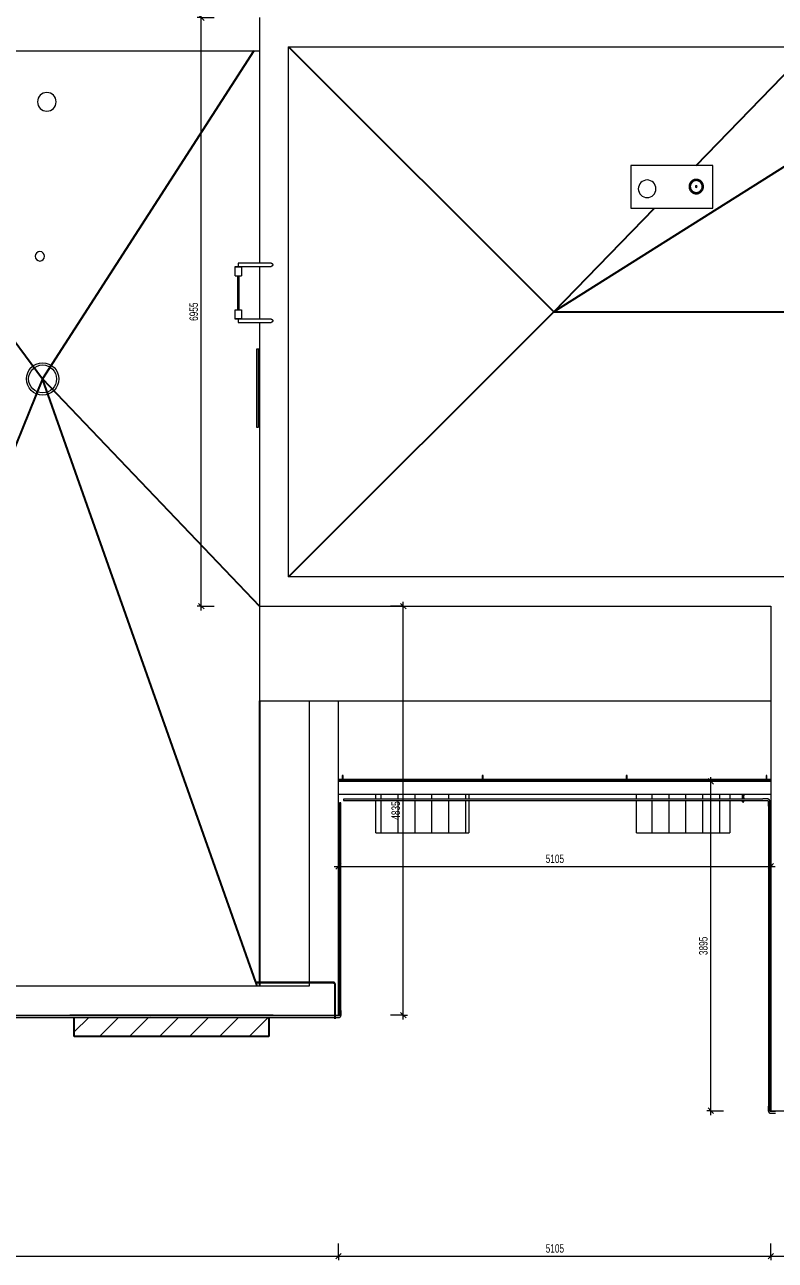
# Model space of a CAD drawing. Header units: millimetres. Extents: x -2346 to 220980, y -45352 to 20466.
# Drawn here: x 13790 to 22655, y -30830 to -16227 of the extents above; entities that cross this region are included whole.
import ezdxf

# ---------------------------------------------------------------- set-up
doc = ezdxf.new("R2010")
doc.units = ezdxf.units.MM
for name, color, linetype, lineweight in [('A-ANNO-DIMS', 211, 'Continuous', 9), ('A-ANNO-DIMS-50', 211, 'Continuous', 9), ('A-DOOR', 31, 'Continuous', 13), ('A-FLOR', 192, 'Continuous', 13), ('A-FLOR-HRAL', 11, 'Continuous', 13), ('A-GLAZ', 151, 'Continuous', 13), ('A-ROOF', 132, 'Continuous', 13), ('E-ELEC-FIXT', 91, 'Continuous', 13), ('E-POWR-CNDT', 130, 'Continuous', 13), ('E-POWR-CNTR', 130, 'Continuous', 13), ('E-POWR-DROP', 130, 'Continuous', 13), ('M-EQPM', 50, 'Continuous', 13), ('M-HVAC-CDFF', 50, 'Continuous', 13), ('P-SANR-FIXT', 6, 'Continuous', 13), ('Q-SPCQ', 91, 'Continuous', 13)]:
    doc.layers.add(name, color=color, linetype=linetype, lineweight=lineweight)
doc.styles.add('Arial_2', font='arial.ttf', dxfattribs={"width": 0.7, "height": 100})
doc.dimstyles.new('Vnitřní_-_průhledné', dxfattribs={"dimscale": 304.8, "dimtxt": 102.02594, "dimasz": 0.213255, "dimexe": 0.164042, "dimexo": 0.0625, "dimgap": 0.032808, "dimtad": 1, "dimdec": 0, "dimrnd": 5, "dimzin": 0, "dimdsep": 46, "dimtxsty": 'Arial_2', "dimblk1": 'OBLIQUE', "dimblk2": 'OBLIQUE', "dimsah": 1, "dimcen": 0.09, "dimdle": 0.164042, "dimazin": 0, "dimtfac": 1, "dimtdec": 4, "dimtix": 1, "dimtmove": 0, "dimatfit": 3, "dimfxl": 0.492126, "dimfxlon": 1, "dimtvp": 1, "dimtolj": 1, "dimtzin": 0, "dimarcsym": 2})
pattern_1 = [(270, (0, 481.92), (200, 1e-14), [])]
pattern_2 = [(90, (0, 207), (-200, 1e-14), [])]

# ---------------------------------------------------------------- blocks, each defined once
blk = doc.blocks.new('OKNO_2k_nadsvetlik - OKNO_2k_nadsvetlik 2400 x 1800-2039437-STŘECHA DEMOLICE A')
at = {"layer": 'A-GLAZ'}
for p, q in [((-1200, 126), (1200, 126)), ((-1200, 125), (-1200, 126)), ((1200, 126), (1200, 125))]:
    blk.add_line(p, q, dxfattribs=at)
blk = doc.blocks.new('parapet_ext - parapet_ext-V18-STŘECHA DEMOLICE A')
at = {"layer": 'Q-SPCQ'}
h = blk.add_hatch(dxfattribs=at)
h.set_pattern_fill('FP_15', color=41, style=0, pattern_type=2)
h.set_pattern_definition([(225, (15524.24, -27883.8), (176.7767, -176.7767), [])])
h.paths.add_polyline_path([(1150, 300), (-1150, 300), (-1150, 76), (1150, 76), (1150, 279)])
h.paths.add_polyline_path([(1150, 59), (-1150, 59), (-1150, 51), (1150, 51)])
at = {"layer": 'Q-SPCQ', "color": 31, "lineweight": 25}
for p, q in [((-1150, 76), (-1150, 300)), ((-1150, 300), (1150, 300)), ((1150, 300), (1150, 76)), ((-1150, 51), (-1150, 59)), ((1150, 59), (1150, 51))]:
    blk.add_line(p, q, dxfattribs=at)
blk = doc.blocks.new('Zábradlí - 50x10mm-980415-STŘECHA DEMOLICE A')
at = {"layer": 'A-FLOR-HRAL', "color": 41}
for p, q in [((25, 5), (-25, 5)), ((-25, 5), (-25, -5)), ((-25, -5), (25, -5))]:
    blk.add_line(p, q, dxfattribs=at)
blk = doc.blocks.new('Zábradlí - 50x10mm-980461-STŘECHA DEMOLICE A')
at = {"layer": 'A-FLOR-HRAL', "color": 41}
for p, q in [((25, 5), (-25, 5)), ((-25, 5), (-25, -5)), ((-25, -5), (25, -5))]:
    blk.add_line(p, q, dxfattribs=at)
blk = doc.blocks.new('Zábradlí - Zábradlí-979966-STŘECHA DEMOLICE A')
at = {"layer": 'A-FLOR-HRAL', "color": 41}
for p, q in [((17496, -25159), (17496, -25149)), ((22602, -25149), (17496, -25149)), ((17496, -25159), (22602, -25159)), ((17496, -25169), (17496, -25159)), ((17496, -25169), (22602, -25169))]:
    blk.add_line(p, q, dxfattribs=at)
at = {"rotation": 269.9999999999998}
for name, p in [('Zábradlí - 50x10mm-980415-STŘECHA DEMOLICE A', (17546, -25124)), ('Zábradlí - 50x10mm-980461-STŘECHA DEMOLICE A', (19198, -25124)), ('Zábradlí - 50x10mm-980461-STŘECHA DEMOLICE A', (20900, -25124)), ('Zábradlí - 50x10mm-980415-STŘECHA DEMOLICE A', (22552, -25124))]:
    blk.add_blockref(name, p, dxfattribs=at)
blk = doc.blocks.new('Žebřík - Standardní 2-1244553-STŘECHA DEMOLICE A')
at = {"layer": 'Q-SPCQ', "color": 41}
for p, q in [((-350, 388), (-350, 0)), ((-331, 388), (-350, 388)), ((-312, 388), (-331, 388)), ((-312, 426), (-302, 426)), ((-312, 350), (-312, 426)), ((-312, 0), (-312, 388)), ((-302, 350), (-312, 350)), ((-302, 426), (-200, 426)), ((-302, 426), (-302, 350)), ((-200, 350), (-302, 350)), ((-200, 426), (-200, 350)), ((200, 398), (-200, 398)), ((-200, 378), (200, 378)), ((200, 426), (302, 426)), ((200, 426), (200, 350)), ((302, 350), (200, 350)), ((302, 426), (312, 426)), ((302, 350), (302, 426)), ((312, 350), (302, 350)), ((312, 426), (312, 350)), ((312, 388), (312, 0)), ((331, 388), (312, 388)), ((350, 388), (331, 388)), ((350, 0), (350, 388))]:
    blk.add_line(p, q, dxfattribs=at)
for points, knots in [([(-331, -19), (-332, -19), (-335, -19), (-338, -18), (-340, -17), (-342, -15), (-343, -14), (-344, -13), (-346, -12), (-347, -10), (-348, -8), (-348, -7), (-349, -6), (-349, -5), (-349, -4), (-350, -2), (-350, -1), (-350, 0), (-350, 0)], [0, 0, 0, 0, 0.0833333, 0.125, 0.1666667, 0.2083333, 0.2291667, 0.25, 0.2916667, 0.3333333, 0.3541667, 0.375, 0.3958333, 0.4166667, 0.4375, 0.4583333, 0.4791667, 0.5, 0.5, 0.5, 0.5]), ([(-312, 0), (-312, 0), (-312, -1), (-312, -2), (-312, -4), (-312, -5), (-313, -6), (-313, -7), (-314, -8), (-314, -10), (-315, -11), (-316, -12), (-317, -13), (-318, -14), (-319, -15), (-321, -17), (-323, -18), (-326, -19), (-329, -19), (-331, -19)], [0.5, 0.5, 0.5, 0.5, 0.5208333, 0.5416667, 0.5625, 0.5833333, 0.6041667, 0.625, 0.6458333, 0.6666667, 0.6875, 0.7083333, 0.75, 0.7708333, 0.7916667, 0.8333333, 0.875, 0.9166667, 1, 1, 1, 1]), ([(331, -19), (329, -19), (326, -19), (323, -18), (321, -17), (319, -15), (318, -14), (317, -13), (315, -12), (314, -10), (314, -8), (313, -7), (313, -6), (312, -5), (312, -4), (312, -2), (312, -1), (312, 0), (312, 0)], [0, 0, 0, 0, 0.0833333, 0.125, 0.1666667, 0.2083333, 0.2291667, 0.25, 0.2916667, 0.3333333, 0.3541667, 0.375, 0.3958333, 0.4166667, 0.4375, 0.4583333, 0.4791667, 0.5, 0.5, 0.5, 0.5]), ([(350, 0), (350, 0), (350, -1), (350, -2), (349, -4), (349, -5), (349, -6), (348, -7), (348, -8), (347, -10), (347, -11), (346, -12), (344, -13), (343, -14), (342, -15), (340, -17), (338, -18), (335, -19), (332, -19), (331, -19)], [0.5, 0.5, 0.5, 0.5, 0.5208333, 0.5416667, 0.5625, 0.5833333, 0.6041667, 0.625, 0.6458333, 0.6666667, 0.6875, 0.7083333, 0.75, 0.7708333, 0.7916667, 0.8333333, 0.875, 0.9166667, 1, 1, 1, 1])]:
    blk.add_open_spline(points, degree=3, knots=knots, dxfattribs=at)
blk = doc.blocks.new('DVERE_1k_oblozka - DD03_01_900x1970_koupelna-1549490-STŘECHA DEMOLICE A')
at = {"layer": 'A-DOOR'}
for p, q in [((-465, 137), (-465, 152)), ((-465, 152), (465, 152)), ((465, 152), (465, 137)), ((465, 152), (465, 122)), ((465, 137), (-465, 137)), ((-450, 122), (-450, 137)), ((450, 137), (450, 122))]:
    blk.add_line(p, q, dxfattribs=at)
blk = doc.blocks.new('DPS_stříška - DPS_stříška-1555286-STŘECHA DEMOLICE A')
at = {"layer": 'M-EQPM'}
h = blk.add_hatch(dxfattribs=at)
h.set_pattern_fill('FP_58', color=41, style=0, pattern_type=2)
h.set_pattern_definition(pattern_1)
h.paths.add_polyline_path([(134, -1), (550, -1), (550, 0), (-550, 0), (-550, -1), (-295, -1)])
h = blk.add_hatch(dxfattribs=at)
h.set_pattern_fill('FP_59', color=41, style=0, pattern_type=2)
h.set_pattern_definition(pattern_2)
h.paths.add_polyline_path([(550, -459), (550, -77), (-550, -77), (-550, -459), (134, -459)])
h.paths.add_polyline_path([(134, -59), (550, -59), (550, -1), (-550, -1), (-550, -59), (-295, -59)])
at = {"layer": 'M-EQPM', "color": 41}
for p, q in [((-550, -1), (-550, 0)), ((550, 0), (550, -1)), ((-550, -59), (-550, -1)), ((-550, -1), (550, -1)), ((-550, -459), (-550, -77)), ((550, -1), (550, -59)), ((550, -77), (550, -459)), ((-550, -459), (550, -459))]:
    blk.add_line(p, q, dxfattribs=at)
blk = doc.blocks.new('DPS_stříška - DPS_stříška-V80-STŘECHA DEMOLICE A')
at = {"layer": 'M-EQPM'}
h = blk.add_hatch(dxfattribs=at)
h.set_pattern_fill('FP_58', color=41, style=0, pattern_type=2)
h.set_pattern_definition(pattern_1)
h.paths.add_polyline_path([(550, -1), (550, 0), (-550, 0), (-550, -1), (488, -1)])
h = blk.add_hatch(dxfattribs=at)
h.set_pattern_fill('FP_59', color=41, style=0, pattern_type=2)
h.set_pattern_definition(pattern_2)
h.paths.add_polyline_path([(-370, -459), (550, -459), (550, -77), (-550, -77), (-550, -459)])
h.paths.add_polyline_path([(-370, -59), (550, -59), (550, -1), (-550, -1), (-550, -59)])
at = {"layer": 'M-EQPM', "color": 41}
for p, q in [((-550, -1), (-550, 0)), ((-550, -59), (-550, -1)), ((-550, -1), (550, -1)), ((-550, -459), (-550, -77)), ((550, 0), (550, -1)), ((550, -1), (550, -59)), ((550, -77), (550, -459)), ((-550, -459), (550, -459))]:
    blk.add_line(p, q, dxfattribs=at)
blk = doc.blocks.new('DPS_TZB_VZT_mříž_fasadní - Standardní 2-1579905-STŘECHA DEMOLICE A')
at = {"layer": 'M-HVAC-CDFF', "color": 41}
for p, q in [((-85, 0), (-85, -5)), ((85, -5), (85, 0)), ((85, -5), (-85, -5))]:
    blk.add_line(p, q, dxfattribs=at)
blk = doc.blocks.new('DPS_ELE_elektroměrná_skříň - DPS_ELE_elektroměrná_skříň 2-1580199-STŘECHA DEMOLICE A')
at = {"layer": 'E-ELEC-FIXT', "color": 41}
for p, q in [((-150, 0), (-150, -5)), ((150, -5), (150, 0)), ((150, -5), (-150, -5))]:
    blk.add_line(p, q, dxfattribs=at)
blk = doc.blocks.new('Vývod_ uzávěr na klíč_ 15_20 mm_ se závitem - DN 15-1585230-STŘECHA DEMOLICE A')
at = {"layer": 'P-SANR-FIXT', "color": 41}
for p, q in [((-12, -11), (-12, -20)), ((0, -11), (-12, -11)), ((-12, -20), (0, -20)), ((-11, 0), (-11, -11)), ((-11, -83), (-11, -84)), ((-9, -20), (-9, -48)), ((-7, -85), (-7, -85)), ((-6, -77), (-6, -81)), ((12, -11), (0, -11)), ((0, -20), (12, -20)), ((6, -81), (6, -77)), ((7, -85), (7, -85)), ((9, -48), (9, -20)), ((11, -11), (11, 0)), ((11, -84), (11, -83)), ((12, -20), (12, -11))]:
    blk.add_line(p, q, dxfattribs=at)
at = {"layer": 'P-SANR-FIXT', "color": 41, "flags": 128}
for points in [[(-6, -80), (-6, -81), (-5, -83), (-5, -84), (-4, -85), (-3, -86), (-1, -87), (0, -87)], [(0, -87), (1, -87), (3, -86), (4, -85), (5, -84), (5, -83), (6, -81), (6, -80)]]:
    blk.add_lwpolyline(points, dxfattribs=at)
at = {"layer": 'P-SANR-FIXT', "color": 41}
for radius, start, end in [(13.5, 360, 180), (13.5, 180, 185.0728), (9.45, 90, 187.2453), (5.4, 90, 192.6766), (2.02, 90, 210), (2.02, 105, 135), (9.45, 352.7617, 90), (5.4, 347.3303, 90), (2.03, 330, 90), (2.02, 330, 345), (13.5, 354.9343, 360)]:
    blk.add_arc((0, -58), radius, start, end, dxfattribs=at)
for centre, major_axis, start_param, end_param in [((0, -83), (10.9, 0), 2.537665, 4.712389), ((0, -84), (10.9, 0), 3.141593, 4.712389), ((0, -83), (-10.9, 0), 1.570796, 3.745392), ((0, -84), (-10.9, 0), 1.570796, 3.141593)]:
    blk.add_ellipse(centre, major_axis=major_axis, ratio=0.996314, start_param=start_param, end_param=end_param, dxfattribs=at)
for points, knots in [([(-9, -48), (-9, -48), (-9, -48), (-9, -48), (-8, -47), (-8, -47), (-8, -47), (-8, -47), (-8, -47), (-8, -47), (-8, -47), (-7, -47), (-7, -47), (-7, -46), (-7, -46), (-6, -46), (-6, -46), (-5, -46), (-5, -45), (-5, -45), (-4, -45), (-4, -45)], [0.25, 0.25, 0.25, 0.25, 0.28125, 0.3125, 0.34375, 0.359375, 0.375, 0.390625, 0.40625, 0.4375, 0.46875, 0.5, 0.515625, 0.53125, 0.5625, 0.59375, 0.625, 0.65625, 0.6875, 0.71875, 0.7400128, 0.7400128, 0.7400128, 0.7400128]), ([(-4, -45), (-4, -45), (-4, -45), (-3, -45), (-2, -45), (-1, -45), (0, -45)], [0.75, 0.75, 0.75, 0.75, 0.78125, 0.8125, 0.875, 1, 1, 1, 1]), ([(0, -45), (1, -45), (2, -45), (3, -45), (4, -45), (4, -45), (5, -45), (5, -45), (5, -46), (6, -46), (6, -46), (7, -46), (7, -46), (7, -47), (7, -47), (8, -47), (8, -47), (8, -47), (8, -47), (8, -47), (8, -47), (8, -47), (9, -48), (9, -48), (9, -48), (9, -48)], [0, 0, 0, 0, 0.125, 0.1875, 0.21875, 0.25, 0.28125, 0.3125, 0.34375, 0.375, 0.40625, 0.4375, 0.46875, 0.5, 0.515625, 0.53125, 0.5625, 0.59375, 0.609375, 0.625, 0.640625, 0.65625, 0.6875, 0.71875, 0.75, 0.75, 0.75, 0.75])]:
    blk.add_open_spline(points, degree=3, knots=knots, dxfattribs=at)
for points in [[(-9, -48), (-8, -47), (-8, -47), (-8, -47)], [(8, -47), (8, -47), (8, -47), (9, -48)]]:
    blk.add_open_spline(points, degree=3, dxfattribs=at)
blk = doc.blocks.new('Komín3 - Komín3-1950367-STŘECHA DEMOLICE A')
at = {"layer": 'M-HVAC-CDFF'}
for start, end in [(0, 180), (180, 0)]:
    blk.add_arc((0, 0), 104, start, end, dxfattribs=at)
blk = doc.blocks.new('Komín4 - Komín4-1953879-STŘECHA DEMOLICE A')
at = {"layer": 'M-HVAC-CDFF', "flags": 128}
for points in [[(85, 0), (85, 3), (85, 7), (84, 10), (84, 14), (83, 17), (83, 20), (82, 23), (81, 27), (80, 30), (78, 33), (77, 36), (75, 39), (74, 42), (72, 45), (70, 48), (68, 51), (66, 53), (64, 56), (62, 59), (59, 61), (57, 63), (54, 66), (51, 68), (49, 70), (46, 72), (43, 73), (40, 75), (37, 77), (34, 78), (31, 79), (28, 80), (24, 81), (21, 82), (18, 83), (14, 84), (11, 84), (8, 85), (4, 85), (1, 85), (-2, 85), (-6, 85), (-9, 84), (-13, 84), (-16, 83), (-19, 83), (-23, 82), (-26, 81), (-29, 80), (-32, 79), (-35, 77), (-38, 76), (-41, 74), (-44, 72), (-47, 71), (-50, 69), (-53, 67), (-55, 65), (-58, 62), (-60, 60), (-63, 57), (-65, 55), (-67, 52), (-69, 49), (-71, 47), (-73, 44), (-75, 41), (-76, 38), (-78, 35), (-79, 32), (-80, 28), (-81, 25), (-82, 22), (-83, 19), (-84, 15), (-84, 12), (-85, 9), (-85, 5), (-85, 2), (-85, 0)], [(-85, 0), (-85, -3), (-85, -7), (-84, -10), (-84, -14), (-83, -17), (-83, -20), (-82, -23), (-81, -27), (-80, -30), (-78, -33), (-77, -36), (-75, -39), (-74, -42), (-72, -45), (-70, -48), (-68, -51), (-66, -53), (-64, -56), (-62, -59), (-59, -61), (-57, -63), (-54, -66), (-51, -68), (-49, -70), (-46, -72), (-43, -73), (-40, -75), (-37, -77), (-34, -78), (-31, -79), (-28, -80), (-24, -81), (-21, -82), (-18, -83), (-14, -84), (-11, -84), (-8, -85), (-4, -85), (-1, -85), (2, -85), (6, -85), (9, -84), (13, -84), (16, -83), (19, -83), (23, -82), (26, -81), (29, -80), (32, -79), (35, -77), (38, -76), (41, -74), (44, -72), (47, -71), (50, -69), (53, -67), (55, -65), (58, -62), (60, -60), (63, -57), (65, -55), (67, -52), (69, -49), (71, -47), (73, -44), (75, -41), (76, -38), (78, -35), (79, -32), (80, -28), (81, -25), (82, -22), (83, -19), (84, -15), (84, -12), (85, -9), (85, -5), (85, -2), (85, 0)], [(70, 0), (70, 3), (70, 6), (69, 8), (69, 11), (69, 14), (68, 17), (67, 19), (66, 22), (66, 25), (64, 27), (63, 30), (62, 32), (61, 35), (59, 37), (58, 40), (56, 42), (54, 44), (53, 46), (51, 48), (49, 50), (47, 52), (45, 54), (42, 56), (40, 57), (38, 59), (35, 60), (33, 62), (30, 63), (28, 64), (25, 65), (23, 66), (20, 67), (17, 68), (15, 68), (12, 69), (9, 69), (6, 70), (4, 70), (1, 70), (-2, 70), (-5, 70), (-8, 70), (-10, 69), (-13, 69), (-16, 68), (-19, 67), (-21, 67), (-24, 66), (-27, 65), (-29, 64), (-32, 62), (-34, 61), (-37, 60), (-39, 58), (-41, 57), (-43, 55), (-46, 53), (-48, 51), (-50, 49), (-52, 47), (-53, 45), (-55, 43), (-57, 41), (-58, 38), (-60, 36), (-61, 34), (-63, 31), (-64, 29), (-65, 26), (-66, 23), (-67, 21), (-68, 18), (-68, 15), (-69, 13), (-69, 10), (-70, 7), (-70, 4), (-70, 2), (-70, 0)], [(-70, 0), (-70, -3), (-70, -6), (-69, -8), (-69, -11), (-69, -14), (-68, -17), (-67, -19), (-66, -22), (-66, -25), (-64, -27), (-63, -30), (-62, -32), (-61, -35), (-59, -37), (-58, -40), (-56, -42), (-54, -44), (-53, -46), (-51, -48), (-49, -50), (-47, -52), (-45, -54), (-42, -56), (-40, -57), (-38, -59), (-35, -60), (-33, -62), (-30, -63), (-28, -64), (-25, -65), (-23, -66), (-20, -67), (-17, -68), (-15, -68), (-12, -69), (-9, -69), (-6, -70), (-4, -70), (-1, -70), (2, -70), (5, -70), (8, -70), (10, -69), (13, -69), (16, -68), (19, -67), (21, -67), (24, -66), (27, -65), (29, -64), (32, -62), (34, -61), (37, -60), (39, -58), (41, -57), (43, -55), (46, -53), (48, -51), (50, -49), (52, -47), (53, -45), (55, -43), (57, -41), (58, -38), (60, -36), (61, -34), (63, -31), (64, -29), (65, -26), (66, -23), (67, -21), (68, -18), (68, -15), (69, -13), (69, -10), (70, -7), (70, -4), (70, -2), (70, 0)]]:
    blk.add_lwpolyline(points, dxfattribs=at)
at = {"layer": 'M-HVAC-CDFF'}
for radius, start, end in [(85, 175.5125, 180), (85, 158.0691, 161.299), (85, 137.6109, 140), (10.4, 0, 180), (10.4, 180, 0), (70, 41.3519, 50.5803), (85, 40, 42.3891), (85, 355.5125, 0), (85, 220, 222.3891), (70, 221.3519, 230.5803), (85, 317.6109, 320), (85, 338.0691, 341.299)]:
    blk.add_arc((0, 0), radius, start, end, dxfattribs=at)
blk = doc.blocks.new('Drain_Roof_15_Inch_Diameter-Zurn-Z1715 - Load Family Type Catalog-1877394-STŘECHA DEMOLICE A')
at = {"layer": 'P-SANR-FIXT'}
for radius in [191, 165]:
    blk.add_circle((0, 0), radius, dxfattribs=at)
blk = doc.blocks.new('Komín5 - Komín5-1979406-STŘECHA DEMOLICE A')
at = {"layer": 'M-HVAC-CDFF'}
for start, end in [(0, 180), (180, 0)]:
    blk.add_arc((0, 0), 110, start, end, dxfattribs=at)
blk = doc.blocks.new('Větrací_vyústka_střecha - Větrací_vyústka_střecha-1989516-STŘECHA DEMOLICE A')
at = {"layer": 'M-HVAC-CDFF'}
for start, end in [(0, 180), (180, 0)]:
    blk.add_arc((0, 0), 55.6, start, end, dxfattribs=at)
blk = doc.blocks.new('DIMBLOCK7-STŘECHA DEMOLICE A')
at = {"layer": 'A-ANNO-DIMS-50'}
for p, q in [((-1455, -30780), (-1455, -30630)), ((17496, -30780), (17496, -30630)), ((-1505, -30780), (17496, -30780)), ((-1455, -30780), (-1455, -30830)), ((17496, -30780), (17496, -30830))]:
    blk.add_line(p, q, dxfattribs=at)
at = {"layer": 'A-ANNO-DIMS-50', "lineweight": 18}
for p, q in [((-1455, -30780), (-1488, -30813)), ((-1455, -30780), (-1423, -30748)), ((17496, -30780), (17464, -30813)), ((17496, -30780), (17529, -30748))]:
    blk.add_line(p, q, dxfattribs=at)
at = {"layer": 'A-ANNO-DIMS-50', "color": 0, "insert": (7887, -30640), "char_height": 100, "width": 320.2, "attachment_point": 1, "line_spacing_factor": 0.941778, "style": 'Arial_2'}
blk.add_mtext('18950', dxfattribs=at)
blk = doc.blocks.new('_Oblique')
at = {"color": 0, "linetype": 'ByBlock', "lineweight": -2}
blk.add_line((-0.5, -0.5), (0.5, 0.5), dxfattribs=at)
blk = doc.blocks.new('DIMBLOCK8-STŘECHA DEMOLICE A')
at = {"layer": 'A-ANNO-DIMS-50'}
for p, q in [((17496, -30780), (17496, -30630)), ((22602, -30780), (22602, -30630)), ((17496, -30780), (22602, -30780)), ((17496, -30780), (17496, -30830)), ((22602, -30780), (22602, -30830))]:
    blk.add_line(p, q, dxfattribs=at)
at = {"layer": 'A-ANNO-DIMS-50', "lineweight": 18}
for p, q in [((17496, -30780), (17464, -30813)), ((17496, -30780), (17529, -30748)), ((22602, -30780), (22570, -30813)), ((22602, -30780), (22635, -30748))]:
    blk.add_line(p, q, dxfattribs=at)
at = {"layer": 'A-ANNO-DIMS-50', "color": 0, "insert": (19943, -30640), "char_height": 100, "width": 256.16, "attachment_point": 1, "line_spacing_factor": 0.941778, "style": 'Arial_2'}
blk.add_mtext('5105', dxfattribs=at)
blk = doc.blocks.new('DIMBLOCK9-STŘECHA DEMOLICE A')
at = {"layer": 'A-ANNO-DIMS-50'}
for p, q in [((22602, -30780), (22602, -30630)), ((41514, -30780), (41514, -30630)), ((22602, -30780), (41564, -30780)), ((22602, -30780), (22602, -30830)), ((41514, -30780), (41514, -30830))]:
    blk.add_line(p, q, dxfattribs=at)
at = {"layer": 'A-ANNO-DIMS-50', "lineweight": 18}
for p, q in [((22602, -30780), (22570, -30813)), ((22602, -30780), (22635, -30748)), ((41514, -30780), (41481, -30813)), ((41514, -30780), (41546, -30748))]:
    blk.add_line(p, q, dxfattribs=at)
at = {"layer": 'A-ANNO-DIMS-50', "color": 0, "insert": (31925, -30640), "char_height": 100, "width": 320.2, "attachment_point": 1, "line_spacing_factor": 0.941778, "style": 'Arial_2'}
blk.add_mtext('18910', dxfattribs=at)
blk = doc.blocks.new('DIMBLOCK10-STŘECHA DEMOLICE A')
at = {"layer": 'A-ANNO-DIMS-50', "lineweight": 18}
for p, q in [((18261, -23099), (18229, -23067)), ((18261, -23099), (18294, -23132)), ((18261, -27934), (18229, -27901)), ((18261, -27934), (18294, -27966))]:
    blk.add_line(p, q, dxfattribs=at)
at = {"layer": 'A-ANNO-DIMS-50'}
for p, q in [((18261, -27984), (18261, -23049)), ((18261, -23099), (18111, -23099)), ((18261, -23099), (18311, -23099)), ((18261, -27934), (18111, -27934)), ((18261, -27934), (18311, -27934))]:
    blk.add_line(p, q, dxfattribs=at)
at = {"layer": 'A-ANNO-DIMS-50', "color": 0, "insert": (18122, -25623), "char_height": 100, "width": 256.16, "attachment_point": 1, "rotation": 90, "line_spacing_factor": 0.941778, "style": 'Arial_2'}
blk.add_mtext('4835', dxfattribs=at)
blk = doc.blocks.new('DIMBLOCK11-STŘECHA DEMOLICE A')
at = {"layer": 'A-ANNO-DIMS-50'}
for p, q in [((17496, -26175), (17496, -26025)), ((22602, -26175), (22602, -26025)), ((17446, -26175), (22652, -26175)), ((17496, -26175), (17496, -26225)), ((22602, -26175), (22602, -26225))]:
    blk.add_line(p, q, dxfattribs=at)
at = {"layer": 'A-ANNO-DIMS-50', "lineweight": 18}
for p, q in [((17496, -26175), (17464, -26207)), ((17496, -26175), (17529, -26142)), ((22602, -26175), (22570, -26207)), ((22602, -26175), (22635, -26142))]:
    blk.add_line(p, q, dxfattribs=at)
at = {"layer": 'A-ANNO-DIMS-50', "color": 0, "insert": (19943, -26035), "char_height": 100, "width": 256.16, "attachment_point": 1, "line_spacing_factor": 0.941778, "style": 'Arial_2'}
blk.add_mtext('5105', dxfattribs=at)
blk = doc.blocks.new('DIMBLOCK12-STŘECHA DEMOLICE A')
at = {"layer": 'A-ANNO-DIMS-50'}
for p, q in [((21895, -25169), (21745, -25169)), ((21895, -29113), (21895, -25119)), ((21895, -25169), (21945, -25169)), ((21895, -29063), (21845, -29063)), ((21895, -29063), (22045, -29063))]:
    blk.add_line(p, q, dxfattribs=at)
at = {"layer": 'A-ANNO-DIMS-50', "lineweight": 18}
for p, q in [((21895, -25169), (21862, -25137)), ((21895, -25169), (21927, -25202)), ((21895, -29063), (21862, -29030)), ((21895, -29063), (21927, -29095))]:
    blk.add_line(p, q, dxfattribs=at)
at = {"layer": 'A-ANNO-DIMS-50', "color": 0, "insert": (21755, -27223), "char_height": 100, "width": 256.16, "attachment_point": 1, "rotation": 90, "line_spacing_factor": 0.941778, "style": 'Arial_2'}
blk.add_mtext('3895', dxfattribs=at)
blk = doc.blocks.new('DIMBLOCK22-STŘECHA DEMOLICE A')
at = {"layer": 'A-ANNO-DIMS-50'}
for p, q in [((15876, -16143), (15826, -16143)), ((15876, -23149), (15876, -16093)), ((15876, -16143), (16026, -16143)), ((15876, -23099), (15826, -23099)), ((15876, -23099), (16026, -23099))]:
    blk.add_line(p, q, dxfattribs=at)
at = {"layer": 'A-ANNO-DIMS-50', "lineweight": 18}
for p, q in [((15876, -16143), (15843, -16111)), ((15876, -16143), (15908, -16176)), ((15876, -23099), (15843, -23067)), ((15876, -23099), (15908, -23132))]:
    blk.add_line(p, q, dxfattribs=at)
at = {"layer": 'A-ANNO-DIMS-50', "color": 0, "insert": (15736, -19728), "char_height": 100, "width": 256.16, "attachment_point": 1, "rotation": 90, "line_spacing_factor": 0.941778, "style": 'Arial_2'}
blk.add_mtext('6955', dxfattribs=at)

msp = doc.modelspace()

# ---------------------------------------------------------------- hatches: boundary and pattern name
at = {"layer": 'E-POWR-DROP'}
msp.add_hatch(color=41, dxfattribs=at).paths.add_polyline_path([(17454.5, -27972.8), (17455.7, -27972.7), (17458.8, -27970.3), (17459.3, -27966.5), (17457, -27963.5), (17453.2, -27963), (17450.9, -27964.3), (17449.5, -27967.8), (17450.9, -27971.4), (17453.2, -27972.7)])

# ---------------------------------------------------------------- linework, layer by layer
at = {"layer": 'A-FLOR'}
for p, q in [((16562.5, -23099.4), (16562.5, -24219.4)), ((16562.5, -24219.4), (22602.5, -24219.4)), ((17496.5, -25319.4), (22602.5, -25319.4))]:
    msp.add_line(p, q, dxfattribs=at)
at = {"layer": 'A-ROOF', "color": 41}
for p, q in [((16562.5, -16143.3), (16562.5, -19045.8)), ((16907.5, -22754.4), (16907.5, -16488.3)), ((16907.5, -16488.3), (23115.3, -16488.3)), ((-1110.4, -16535), (16562.5, -16535)), ((16562.5, -19083.9), (16562.5, -19707.1)), ((16562.5, -19745.2), (16562.5, -23099.4)), ((22897.5, -22754.4), (16907.5, -22754.4)), ((16562.5, -23099.4), (22602.5, -23099.4)), ((22602.5, -23099.4), (22602.5, -29062.5)), ((17151.5, -24219.4), (17151.5, -27542.9)), ((17496.5, -25149.4), (17496.5, -24219.4)), ((17496.5, -27933.8), (17496.5, -25169.4)), ((17151.5, -27588.8), (-1110.4, -27588.8)), ((17151.5, -27552.8), (17151.5, -27588.8)), ((-1455.4, -27933.8), (17449.6, -27933.8)), ((17459.3, -27933.8), (17496.5, -27933.8)), ((22602.5, -29062.5), (41513.6, -29062.5))]:
    msp.add_line(p, q, dxfattribs=at)
at = {"layer": 'A-ROOF', "lineweight": 25}
for p, q in [((20040.5, -19621.3), (16907.5, -16488.3)), ((21719.7, -17889.6), (23078.4, -16488.3)), ((11127.4, -16535), (14001.3, -20413.9)), ((16495, -16535), (14001.3, -20413.9)), ((23115.3, -17679.7), (20040.5, -19621.3)), ((20040.5, -19621.3), (21230.1, -18394.5)), ((16907.5, -22754.4), (20040.5, -19621.3)), ((20040.5, -19621.3), (23032, -19621.3)), ((14001.3, -20413.9), (11081.6, -27588.8)), ((16518.4, -27542.8), (14001.3, -20413.9)), ((14001.3, -20413.9), (16562.5, -23099.4)), ((16562.5, -24219.4), (16562.5, -27542.8)), ((16534.7, -27588.8), (16522, -27552.8)), ((16562.5, -27552.8), (16562.5, -27588.8))]:
    msp.add_line(p, q, dxfattribs=at)
at = {"layer": 'A-ROOF'}
for p, q in [((21919.2, -17889.6), (20950.3, -17889.6)), ((20950.3, -17889.6), (20950.3, -18394.5)), ((21919.2, -18394.5), (21919.2, -17889.6)), ((20950.3, -18394.5), (21919.2, -18394.5))]:
    msp.add_line(p, q, dxfattribs=at)
at = {"layer": 'E-POWR-CNDT'}
for p, q in [((22507.7, -25378.5), (17553.7, -25378.5)), ((17553.7, -25378.5), (17553.7, -25396.5)), ((17553.7, -25396.5), (22507.7, -25396.5)), ((22562.5, -25377.5), (22507.7, -25377.5)), ((22507.7, -25397.5), (22562.5, -25397.5)), ((22572.5, -25407.5), (22572.5, -25462.3)), ((22592.5, -25462.3), (22592.5, -25407.5)), ((17507.5, -25424.8), (17507.5, -27876.5)), ((17525.4, -25424.8), (17507.5, -25424.8)), ((17525.4, -27876.5), (17525.4, -25424.8)), ((22573.5, -25462.3), (22573.5, -29007.7)), ((22591.5, -29007.7), (22591.5, -25462.3)), ((17506.4, -27876.5), (17506.4, -27931.3)), ((17526.5, -27931.3), (17526.5, -27876.5)), ((17441.6, -27942.3), (11476.5, -27942.3)), ((11485.4, -27960.3), (17441.6, -27960.3)), ((17449.5, -27941.3), (17441.6, -27941.3)), ((17441.6, -27961.3), (17449.7, -27961.3)), ((17459.1, -27961.3), (17496.5, -27961.3)), ((17496.5, -27941.3), (17459.4, -27941.3)), ((22572.5, -29007.7), (22572.5, -29062.5)), ((22592.5, -29062.5), (22592.5, -29007.7)), ((22657.3, -29072.5), (22602.5, -29072.5)), ((22602.5, -29092.5), (22657.3, -29092.5))]:
    msp.add_line(p, q, dxfattribs=at)
at = {"layer": 'E-POWR-CNDT', "color": 41}
for p, q in [((17401.9, -27542.8), (16514.5, -27542.8)), ((16514.5, -27542.8), (16514.5, -27552.8)), ((16514.5, -27552.8), (17401.9, -27552.8)), ((17434.5, -27542.8), (17401.9, -27542.8)), ((17401.9, -27552.8), (17434.5, -27552.8)), ((17449.5, -27567.8), (17449.5, -27600.3)), ((17459.5, -27600.3), (17459.5, -27567.8)), ((17449.5, -27600.3), (17449.5, -27915.3)), ((17459.5, -27915.3), (17459.5, -27600.3)), ((17449.5, -27915.3), (17449.5, -27947.8)), ((17459.5, -27947.8), (17459.5, -27915.3))]:
    msp.add_line(p, q, dxfattribs=at)
at = {"layer": 'E-POWR-CNDT', "flags": 128}
for points in [[(22592.5, -25407.5), (22592.5, -25406.3), (22592.4, -25405.1), (22592.3, -25403.9), (22592.1, -25402.7), (22591.9, -25401.5), (22591.6, -25400.4), (22591.3, -25399.2), (22591, -25398.1), (22590.6, -25396.9), (22590.1, -25395.8), (22589.6, -25394.7), (22589.1, -25393.6), (22588.5, -25392.6), (22587.9, -25391.6), (22587.3, -25390.6), (22586.6, -25389.6), (22585.8, -25388.6), (22585.1, -25387.7), (22584.2, -25386.8), (22583.4, -25386), (22582.5, -25385.1), (22581.6, -25384.4), (22580.7, -25383.6), (22579.7, -25382.9), (22578.7, -25382.2), (22577.7, -25381.6), (22576.6, -25381), (22575.6, -25380.5), (22574.5, -25380), (22573.4, -25379.5), (22572.2, -25379.1), (22571.1, -25378.7), (22569.9, -25378.4), (22568.8, -25378.1), (22567.6, -25377.9), (22566.4, -25377.7), (22565.2, -25377.6), (22564, -25377.5), (22562.8, -25377.5), (22562.5, -25377.5)], [(22562.5, -25397.5), (22562.9, -25397.5), (22563.3, -25397.6), (22563.7, -25397.6), (22564.1, -25397.7), (22564.5, -25397.7), (22564.9, -25397.8), (22565.2, -25397.9), (22565.6, -25398), (22566, -25398.2), (22566.4, -25398.3), (22566.7, -25398.5), (22567.1, -25398.7), (22567.4, -25398.8), (22567.8, -25399), (22568.1, -25399.3), (22568.4, -25399.5), (22568.8, -25399.7), (22569.1, -25400), (22569.4, -25400.3), (22569.6, -25400.6), (22569.9, -25400.8), (22570.2, -25401.1), (22570.4, -25401.5), (22570.7, -25401.8), (22570.9, -25402.1), (22571.1, -25402.5), (22571.3, -25402.8), (22571.5, -25403.2), (22571.6, -25403.5), (22571.8, -25403.9), (22571.9, -25404.3), (22572, -25404.6), (22572.2, -25405), (22572.2, -25405.4), (22572.3, -25405.8), (22572.4, -25406.2), (22572.4, -25406.6), (22572.5, -25407), (22572.5, -25407.4), (22572.5, -25407.5)], [(17506.4, -27931.3), (17506.4, -27931.7), (17506.4, -27932.1), (17506.4, -27932.5), (17506.3, -27932.9), (17506.2, -27933.3), (17506.1, -27933.7), (17506, -27934.1), (17505.9, -27934.4), (17505.8, -27934.8), (17505.6, -27935.2), (17505.5, -27935.6), (17505.3, -27935.9), (17505.1, -27936.3), (17504.9, -27936.6), (17504.7, -27936.9), (17504.5, -27937.3), (17504.2, -27937.6), (17504, -27937.9), (17503.7, -27938.2), (17503.4, -27938.5), (17503.1, -27938.7), (17502.8, -27939), (17502.5, -27939.2), (17502.2, -27939.5), (17501.8, -27939.7), (17501.5, -27939.9), (17501.2, -27940.1), (17500.8, -27940.3), (17500.4, -27940.5), (17500.1, -27940.6), (17499.7, -27940.7), (17499.3, -27940.9), (17498.9, -27941), (17498.5, -27941.1), (17498.1, -27941.1), (17497.8, -27941.2), (17497.4, -27941.2), (17497, -27941.3), (17496.6, -27941.3), (17496.5, -27941.3)], [(17496.5, -27961.3), (17497.7, -27961.3), (17498.9, -27961.2), (17500, -27961.1), (17501.2, -27960.9), (17502.4, -27960.7), (17503.6, -27960.5), (17504.7, -27960.2), (17505.9, -27959.8), (17507, -27959.4), (17508.1, -27959), (17509.2, -27958.5), (17510.3, -27957.9), (17511.4, -27957.4), (17512.4, -27956.7), (17513.4, -27956.1), (17514.4, -27955.4), (17515.3, -27954.7), (17516.2, -27953.9), (17517.1, -27953.1), (17518, -27952.2), (17518.8, -27951.3), (17519.6, -27950.4), (17520.3, -27949.5), (17521, -27948.5), (17521.7, -27947.5), (17522.3, -27946.5), (17522.9, -27945.5), (17523.5, -27944.4), (17524, -27943.3), (17524.4, -27942.2), (17524.8, -27941.1), (17525.2, -27939.9), (17525.5, -27938.8), (17525.8, -27937.6), (17526, -27936.4), (17526.2, -27935.2), (17526.3, -27934), (17526.4, -27932.8), (17526.5, -27931.6), (17526.5, -27931.3)], [(22572.5, -29062.5), (22572.5, -29063.7), (22572.6, -29064.9), (22572.7, -29066.1), (22572.8, -29067.3), (22573.1, -29068.5), (22573.3, -29069.6), (22573.6, -29070.8), (22574, -29071.9), (22574.4, -29073.1), (22574.8, -29074.2), (22575.3, -29075.3), (22575.9, -29076.4), (22576.4, -29077.4), (22577.1, -29078.4), (22577.7, -29079.5), (22578.4, -29080.4), (22579.1, -29081.4), (22579.9, -29082.3), (22580.7, -29083.2), (22581.6, -29084), (22582.4, -29084.9), (22583.4, -29085.6), (22584.3, -29086.4), (22585.3, -29087.1), (22586.3, -29087.8), (22587.3, -29088.4), (22588.3, -29089), (22589.4, -29089.5), (22590.5, -29090), (22591.6, -29090.5), (22592.7, -29090.9), (22593.9, -29091.3), (22595, -29091.6), (22596.2, -29091.9), (22597.4, -29092.1), (22598.6, -29092.3), (22599.8, -29092.4), (22601, -29092.5), (22602.2, -29092.5), (22602.5, -29092.5)], [(22602.5, -29072.5), (22602.1, -29072.5), (22601.7, -29072.5), (22601.3, -29072.4), (22600.9, -29072.4), (22600.5, -29072.3), (22600.1, -29072.2), (22599.7, -29072.1), (22599.3, -29072), (22599, -29071.8), (22598.6, -29071.7), (22598.2, -29071.5), (22597.9, -29071.4), (22597.5, -29071.2), (22597.2, -29071), (22596.9, -29070.7), (22596.5, -29070.5), (22596.2, -29070.3), (22595.9, -29070), (22595.6, -29069.7), (22595.3, -29069.5), (22595.1, -29069.2), (22594.8, -29068.9), (22594.5, -29068.5), (22594.3, -29068.2), (22594.1, -29067.9), (22593.9, -29067.6), (22593.7, -29067.2), (22593.5, -29066.9), (22593.3, -29066.5), (22593.2, -29066.1), (22593, -29065.7), (22592.9, -29065.4), (22592.8, -29065), (22592.7, -29064.6), (22592.7, -29064.2), (22592.6, -29063.8), (22592.5, -29063.4), (22592.5, -29063), (22592.5, -29062.6), (22592.5, -29062.5)]]:
    msp.add_lwpolyline(points, dxfattribs=at)
at = {"layer": 'E-POWR-CNDT', "color": 41, "flags": 128}
for points in [[(17459.5, -27567.8), (17459.4, -27566.8), (17459.4, -27565.8), (17459.3, -27564.8), (17459.1, -27563.8), (17459, -27562.9), (17458.7, -27561.9), (17458.5, -27560.9), (17458.2, -27560), (17457.8, -27559), (17457.5, -27558.1), (17457.1, -27557.2), (17456.6, -27556.3), (17456.1, -27555.4), (17455.6, -27554.6), (17455.1, -27553.7), (17454.5, -27552.9), (17453.9, -27552.1), (17453.2, -27551.3), (17452.6, -27550.6), (17451.9, -27549.9), (17451.1, -27549.2), (17450.4, -27548.6), (17449.6, -27547.9), (17448.8, -27547.4), (17448, -27546.8), (17447.1, -27546.3), (17446.2, -27545.8), (17445.3, -27545.3), (17444.4, -27544.9), (17443.5, -27544.5), (17442.6, -27544.2), (17441.6, -27543.9), (17440.7, -27543.6), (17439.7, -27543.4), (17438.7, -27543.2), (17437.7, -27543), (17436.7, -27542.9), (17435.7, -27542.9), (17434.7, -27542.8), (17434.5, -27542.8)], [(17434.5, -27552.8), (17435.1, -27552.8), (17435.7, -27552.9), (17436.2, -27552.9), (17436.8, -27553), (17437.4, -27553.1), (17438, -27553.3), (17438.6, -27553.4), (17439.2, -27553.6), (17439.7, -27553.8), (17440.3, -27554), (17440.8, -27554.3), (17441.4, -27554.5), (17441.9, -27554.8), (17442.4, -27555.1), (17442.9, -27555.5), (17443.4, -27555.8), (17443.9, -27556.2), (17444.3, -27556.6), (17444.8, -27557), (17445.2, -27557.4), (17445.6, -27557.8), (17446, -27558.3), (17446.4, -27558.7), (17446.7, -27559.2), (17447.1, -27559.7), (17447.4, -27560.2), (17447.7, -27560.8), (17448, -27561.3), (17448.2, -27561.8), (17448.4, -27562.4), (17448.6, -27563), (17448.8, -27563.5), (17449, -27564.1), (17449.1, -27564.7), (17449.2, -27565.3), (17449.3, -27565.9), (17449.4, -27566.5), (17449.4, -27567.1), (17449.5, -27567.7), (17449.5, -27567.8)], [(17449.5, -27947.8), (17449.5, -27948.6), (17449.5, -27949.4), (17449.5, -27950.2), (17449.5, -27951), (17449.5, -27951.8), (17449.5, -27952.6), (17449.5, -27953.4), (17449.5, -27954.1), (17449.5, -27954.9), (17449.5, -27955.6), (17449.5, -27956.3), (17449.5, -27957.1), (17449.5, -27957.8), (17449.5, -27958.5), (17449.5, -27959.1), (17449.5, -27959.8), (17449.5, -27960.4), (17449.5, -27961), (17449.5, -27961.6), (17449.5, -27962.2), (17449.5, -27962.7), (17449.5, -27963.2), (17449.5, -27963.7), (17449.5, -27964.2), (17449.5, -27964.7), (17449.5, -27965.1), (17449.5, -27965.5), (17449.5, -27965.8), (17449.5, -27966.2), (17449.5, -27966.5), (17449.5, -27966.7), (17449.5, -27967), (17449.5, -27967.2), (17449.5, -27967.4), (17449.5, -27967.5)], [(17459.5, -27966.5), (17459.5, -27966.3), (17459.5, -27965.9), (17459.5, -27965.6), (17459.5, -27965.2), (17459.5, -27964.8), (17459.5, -27964.3), (17459.5, -27963.9), (17459.5, -27963.4), (17459.5, -27962.9), (17459.5, -27962.3), (17459.5, -27961.8), (17459.5, -27961.2), (17459.5, -27960.6), (17459.5, -27959.9), (17459.5, -27959.3), (17459.5, -27958.6), (17459.5, -27958), (17459.5, -27957.3), (17459.5, -27956.5), (17459.5, -27955.8), (17459.5, -27955.1), (17459.5, -27954.3), (17459.5, -27953.6), (17459.5, -27952.8), (17459.5, -27952), (17459.5, -27951.2), (17459.5, -27950.4), (17459.5, -27949.6), (17459.5, -27948.8), (17459.5, -27948), (17459.5, -27947.8)]]:
    msp.add_lwpolyline(points, dxfattribs=at)
at = {"layer": 'E-POWR-CNTR', "color": 41}
for p, q in [((17444.5, -27967.8), (17449.5, -27967.8)), ((17454.5, -27977.8), (17454.5, -27972.8)), ((17459.5, -27967.8), (17464.5, -27967.8))]:
    msp.add_line(p, q, dxfattribs=at)

# ---------------------------------------------------------------- block references
at = {"layer": 'A-DOOR', "rotation": 90}
msp.add_blockref('DVERE_1k_oblozka - DD03_01_900x1970_koupelna-1549490-STŘECHA DEMOLICE A', (16684.6, -20522.5), dxfattribs=at)
at = {"layer": 'A-FLOR-HRAL', "color": 41}
msp.add_blockref('Zábradlí - Zábradlí-979966-STŘECHA DEMOLICE A', (0, 0), dxfattribs=at)
at = {"layer": 'A-GLAZ', "rotation": 180}
msp.add_blockref('OKNO_2k_nadsvetlik - OKNO_2k_nadsvetlik 2400 x 1800-2039437-STŘECHA DEMOLICE A', (15524.2, -27808.8), dxfattribs=at)
at = {"layer": 'E-ELEC-FIXT', "color": 41}
msp.add_blockref('DPS_ELE_elektroměrná_skříň - DPS_ELE_elektroměrná_skříň 2-1580199-STŘECHA DEMOLICE A', (17701.5, -25319.4), dxfattribs=at)
msp.add_blockref('DPS_ELE_elektroměrná_skříň - DPS_ELE_elektroměrná_skříň 2-1580199-STŘECHA DEMOLICE A', (17701.5, -25319.4), dxfattribs=at)
at = {"layer": 'M-EQPM', "color": 41}
for name, p in [('DPS_stříška - DPS_stříška-1555286-STŘECHA DEMOLICE A', (18487.5, -25319.4)), ('DPS_stříška - DPS_stříška-V80-STŘECHA DEMOLICE A', (21567.5, -25319.4))]:
    msp.add_blockref(name, p, dxfattribs=at)
at = {"layer": 'M-HVAC-CDFF', "rotation": 180}
for name, p in [('Komín5 - Komín5-1979406-STŘECHA DEMOLICE A', (14051.4, -17139)), ('Komín3 - Komín3-1950367-STŘECHA DEMOLICE A', (21141.5, -18166.2)), ('Komín4 - Komín4-1953879-STŘECHA DEMOLICE A', (21721.5, -18140.1)), ('Větrací_vyústka_střecha - Větrací_vyústka_střecha-1989516-STŘECHA DEMOLICE A', (13969.6, -18964.6))]:
    msp.add_blockref(name, p, dxfattribs=at)
at = {"layer": 'M-HVAC-CDFF', "color": 41}
msp.add_blockref('DPS_TZB_VZT_mříž_fasadní - Standardní 2-1579905-STŘECHA DEMOLICE A', (20691.5, -25319.4), dxfattribs=at)
at = {"layer": 'P-SANR-FIXT'}
msp.add_blockref('Drain_Roof_15_Inch_Diameter-Zurn-Z1715 - Load Family Type Catalog-1877394-STŘECHA DEMOLICE A', (14001.3, -20413.9), dxfattribs=at)
at = {"layer": 'P-SANR-FIXT', "color": 41}
msp.add_blockref('Vývod_ uzávěr na klíč_ 15_20 mm_ se závitem - DN 15-1585230-STŘECHA DEMOLICE A', (22274.5, -25319.4), dxfattribs=at)
at = {"layer": 'Q-SPCQ', "color": 41, "rotation": 90}
msp.add_blockref('Žebřík - Standardní 2-1244553-STŘECHA DEMOLICE A', (16700.2, -19395.5), dxfattribs=at)
at = {"layer": 'Q-SPCQ', "color": 31, "lineweight": 25, "rotation": 180}
msp.add_blockref('parapet_ext - parapet_ext-V18-STŘECHA DEMOLICE A', (15524.2, -27883.8), dxfattribs=at)

# ---------------------------------------------------------------- dimensions: what is measured, and where the dimension line sits
at = {"layer": 'A-ANNO-DIMS'}
for base, p1, p2, override, picture, middle in [((15875.9, -16143.3), (16025.9, -23099.4), (16025.9, -16143.3), {"dimpost": '<>', "dimfxl": 6956.096045}, 'DIMBLOCK22-STŘECHA DEMOLICE A', (15814.8, -19621.3)), ((18261.4, -23099.4), (18111.4, -27933.8), (18111.4, -23099.4), {"dimpost": '<>', "dimfxl": 4834.435906}, 'DIMBLOCK10-STŘECHA DEMOLICE A', (18200.3, -25516.6)), ((21894.6, -25169.4), (22044.6, -29062.5), (21744.6, -25169.4), {"dimpost": '<>', "dimfxl": 3904.673149}, 'DIMBLOCK12-STŘECHA DEMOLICE A', (21833.5, -27115.9))]:
    dim = msp.add_linear_dim(base=base, p1=p1, p2=p2, angle=90, dimstyle='Vnitřní_-_průhledné', override=override, dxfattribs=at)
    dim.commit()
    dim.dimension.update_dxf_attribs({"geometry": picture, "text_midpoint": middle})
for base, p1, p2, override, picture, middle in [((22602.5, -26175), (17496.5, -26025), (22602.5, -26025), {"dimpost": '<>', "dimfxl": 5106.034194}, 'DIMBLOCK11-STŘECHA DEMOLICE A', (20049.5, -26113.9)), ((17496.5, -30780.1), (-1455.4, -30630.1), (17496.5, -30630.1), {"dimpost": '<>', "dimfxl": 18951.862216}, 'DIMBLOCK7-STŘECHA DEMOLICE A', (8020.5, -30719)), ((22602.5, -30780.1), (17496.5, -30630.1), (22602.5, -30630.1), {"dimpost": '<>', "dimfxl": 5106.034194}, 'DIMBLOCK8-STŘECHA DEMOLICE A', (20049.5, -30719)), ((41513.6, -30780.1), (22602.5, -30630.1), (41513.6, -30630.1), {"dimpost": '<>', "dimfxl": 18911.10309}, 'DIMBLOCK9-STŘECHA DEMOLICE A', (32058, -30719))]:
    dim = msp.add_linear_dim(base=base, p1=p1, p2=p2, dimstyle='Vnitřní_-_průhledné', override=override, dxfattribs=at)
    dim.commit()
    dim.dimension.update_dxf_attribs({"geometry": picture, "text_midpoint": middle})

doc.saveas('drawing.dxf')
